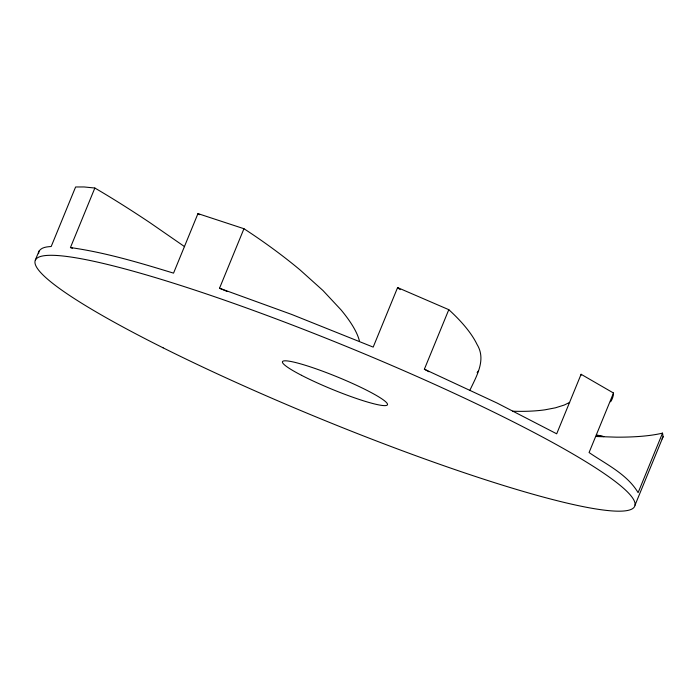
<?xml version="1.0" encoding="UTF-8"?>
<svg xmlns="http://www.w3.org/2000/svg" width="698" height="698" viewBox="0 0 698 698"><rect width="100%" height="100%" fill="white"/><g stroke="black" fill="none" stroke-linecap="round" stroke-linejoin="round"><path stroke-width="1.05" d="M38.565 253.688L38.983 251.175C41.575 247.188 46.871 246.813 51.198 246.507L75.611 186.977L84.118 186.959L94.849 188.032A170.888 20.207 35.3 0 1 149.939 222.679L184.63 246.682M35.319 260.101L38.983 251.175M72.4 248.183A166.552 19.719 22.3 0 0 70.437 247.563L94.849 188.032M359.479 341.27A171.001 44.541 32.4 0 0 340.947 309.772L322.921 290.473L300.035 269.917A171.001 44.541 32.4 0 0 243.951 228.717L197.953 213.605L173.54 273.136C139.687 262.797 105.573 252.519 70.437 247.563M227.12 291.467A166.665 19.736 22.3 0 0 219.53 288.239L243.951 228.717M469.824 390.418C476.42 376.248 486.541 359.854 477.031 344.428A171.071 57.262 24.5 0 0 448.797 309.676L397.598 287.576L373.186 347.107L291.825 314.501L219.53 288.239M428.886 371.729A166.726 19.745 22.3 0 0 424.375 369.207L448.797 309.676M610.584 401.778A170.888 52.385 15.4 0 0 613.49 393.018L581.102 374.285L556.69 433.807L497.002 403.008L424.375 369.207M613.49 393.018L589.077 452.54C606.257 464.362 627.136 474.195 638.112 492.657L662.524 433.126A170.923 38.303 10.7 0 1 616.308 437.166L596.336 436.512M635.023 505.16L663.1 436.704L662.524 433.126M662.053 438.955L663.1 436.704M569.673 402.397L564.254 405.041L555.425 407.815L545.059 409.805A171.141 55.308 17.5 0 1 512.76 411.209M596.345 434.915L603.831 436.59A170.853 12.634 9.6 0 1 596.624 435.604M581.102 374.285L581.321 375.096M397.598 287.576A170.94 55.604 26.8 0 1 400.146 289.653M478.278 371.013A171.071 57.262 24.5 0 1 477.127 372.697M197.953 213.605A170.87 39.132 33.7 0 1 199.741 214.722M301.527 375.315A56.695 6.71 22.3 0 0 386.771 405.329A56.695 6.71 22.3 0 0 316.665 369.041A56.695 6.71 22.3 0 0 301.527 375.315M163.105 347.831A323.985 38.364 22.3 0 0 633.976 507.42A323.985 38.364 22.3 0 0 207.873 294.434A323.985 38.364 22.3 0 0 163.105 347.831"/></g></svg>
